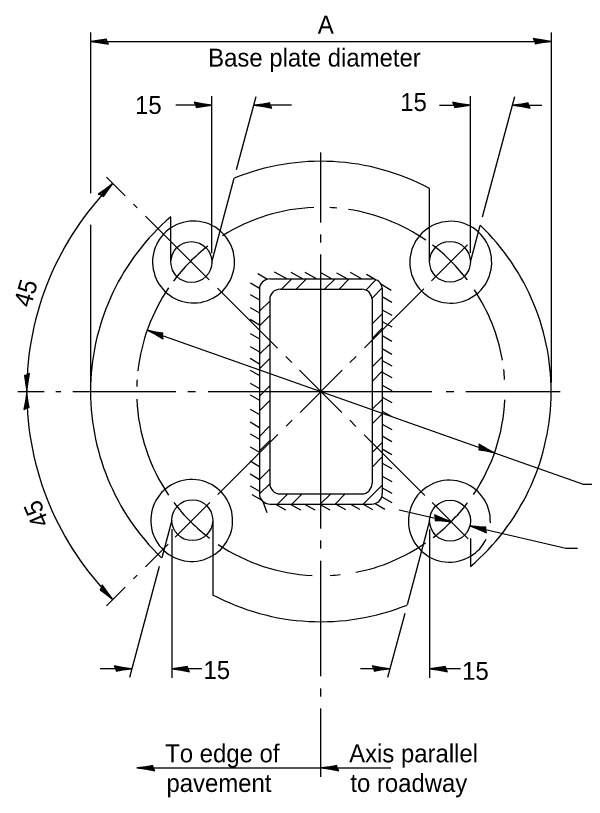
# Model space of a CAD drawing. Extents: x 1499079 to 1501883, y 1499349 to 1499789.
# Drawn here: x 1500107.7 to 1500184.1, y 1499442.9 to 1499547.9 of the extents above; entities that cross this region are included whole.
import ezdxf

# ---------------------------------------------------------------- set-up
doc = ezdxf.new("R2010")
doc.units = 0
doc.layers.add('Design_EX_Roadway Dimensions', color=7, linetype='Continuous')
doc.layers.add('Design_PR_Roadway Items', color=7, linetype='Continuous')

msp = doc.modelspace()

# ---------------------------------------------------------------- linework, layer by layer
at = {"layer": 'Design_EX_Roadway Dimensions'}
for p, q in [((1500117.8, 1499545.65), (1500117.8, 1499524.07)), ((1500179.63, 1499545.65), (1500179.63, 1499498.63)), ((1500117.8, 1499544.45), (1500179.63, 1499544.45)), ((1500134.08, 1499516.01), (1500134.08, 1499537.08)), ((1500137.4, 1499527.23), (1500140.03, 1499537.04)), ((1500168.8, 1499516.05), (1500168.8, 1499537.08)), ((1500170.42, 1499520.9), (1500174.74, 1499537.04)), ((1500134.08, 1499535.88), (1500129.25, 1499535.88)), ((1500144.76, 1499535.88), (1500139.72, 1499535.88)), ((1500164.64, 1499535.88), (1500168.8, 1499535.88)), ((1500174.43, 1499535.88), (1500178.39, 1499535.88)), ((1500148.71, 1499520.15), (1500148.71, 1499529.55)), ((1500122.42, 1499523.72), (1500119.94, 1499526.2)), ((1500124.03, 1499522.1), (1500123.57, 1499522.58)), ((1500133.72, 1499512.43), (1500125.17, 1499520.97)), ((1500117.8, 1499519.8), (1500117.8, 1499498.63)), ((1500148.71, 1499517.44), (1500148.71, 1499518.51)), ((1500163.57, 1499512.28), (1500168.4, 1499517.11)), ((1500148.71, 1499479.01), (1500148.71, 1499515.85)), ((1500142.88, 1499503.26), (1500134.83, 1499511.31)), ((1500154.56, 1499503.28), (1500162.52, 1499511.23)), ((1500125.39, 1499505.66), (1500183.95, 1499484.99)), ((1500144.83, 1499501.32), (1500144.01, 1499502.14)), ((1500152.62, 1499501.33), (1500153.44, 1499502.15)), ((1500151.54, 1499494.6), (1500145.86, 1499500.28)), ((1500145.91, 1499494.62), (1500151.58, 1499500.3)), ((1500108.03, 1499497.43), (1500111.54, 1499497.43)), ((1500113.14, 1499497.43), (1500113.81, 1499497.43)), ((1500115.42, 1499497.43), (1500129.24, 1499497.43)), ((1500130.85, 1499497.43), (1500131.89, 1499497.43)), ((1500133.56, 1499497.43), (1500163.62, 1499497.43)), ((1500165.54, 1499497.43), (1500166.57, 1499497.43)), ((1500168.19, 1499497.43), (1500180.83, 1499497.43)), ((1500144.04, 1499492.76), (1500144.86, 1499493.58)), ((1500153.4, 1499492.74), (1500152.58, 1499493.56)), ((1500134.89, 1499483.61), (1500142.93, 1499491.64)), ((1500162.67, 1499483.47), (1500154.52, 1499491.62)), ((1500183.95, 1499484.99), (1500188.64, 1499484.99)), ((1500129.14, 1499477.85), (1500133.81, 1499482.53)), ((1500168.5, 1499477.65), (1500163.64, 1499482.51)), ((1500159.21, 1499481.55), (1500166.2, 1499479.94)), ((1500128.69, 1499478.95), (1500128.69, 1499458.98)), ((1500163.31, 1499478.88), (1500163.31, 1499458.98)), ((1500168.71, 1499479.37), (1500181.58, 1499476.4)), ((1500125.17, 1499473.88), (1500128.21, 1499476.93)), ((1500148.71, 1499476.36), (1500148.71, 1499477.42)), ((1500181.58, 1499476.4), (1500183.16, 1499476.4)), ((1500148.71, 1499459.2), (1500148.71, 1499474.71)), ((1500127.02, 1499473.93), (1500123.03, 1499459.03)), ((1500123.57, 1499472.28), (1500124.03, 1499472.75)), ((1500119.94, 1499468.66), (1500122.42, 1499471.14)), ((1500159.97, 1499467.6), (1500157.67, 1499459.03)), ((1500123.34, 1499460.19), (1500119.09, 1499460.19)), ((1500132.71, 1499460.19), (1500128.69, 1499460.19)), ((1500157.98, 1499460.19), (1500154.04, 1499460.19)), ((1500167.48, 1499460.19), (1500163.31, 1499460.19)), ((1500148.71, 1499456.49), (1500148.71, 1499457.53)), ((1500148.71, 1499445.68), (1500148.71, 1499454.85)), ((1500124.01, 1499446.88), (1500148.71, 1499446.88)), ((1500148.71, 1499446.88), (1500158.1, 1499446.88))]:
    msp.add_line(p, q, dxfattribs=at)
for points in [[(1500120, 1499544.41), (1500119.92, 1499544.76), (1500118.99, 1499544.61), (1500117.8, 1499544.45), (1500119.07, 1499544.27), (1500120.2, 1499544.06), (1500119.87, 1499544.64), (1500118.6, 1499544.45), (1500120.02, 1499544.19), (1500119.81, 1499544.48), (1500119.21, 1499544.44), (1500119.79, 1499544.35)], [(1500177.42, 1499544.48), (1500177.5, 1499544.14), (1500178.43, 1499544.29), (1500179.63, 1499544.45), (1500178.35, 1499544.64), (1500177.23, 1499544.84), (1500177.55, 1499544.26), (1500178.82, 1499544.45), (1500177.4, 1499544.72), (1500177.61, 1499544.42), (1500178.21, 1499544.46), (1500177.63, 1499544.55)], [(1500131.87, 1499535.91), (1500131.95, 1499535.56), (1500132.88, 1499535.72), (1500134.08, 1499535.88), (1500132.8, 1499536.06), (1500131.68, 1499536.27), (1500132, 1499535.69), (1500133.27, 1499535.88), (1500131.85, 1499536.14), (1500132.06, 1499535.85), (1500132.66, 1499535.89), (1500132.08, 1499535.98)], [(1500141.92, 1499535.84), (1500141.85, 1499536.19), (1500140.92, 1499536.04), (1500139.72, 1499535.88), (1500141, 1499535.7), (1500142.12, 1499535.49), (1500141.8, 1499536.07), (1500140.53, 1499535.88), (1500141.94, 1499535.61), (1500141.73, 1499535.91), (1500141.14, 1499535.87), (1500141.71, 1499535.78)], [(1500166.59, 1499535.91), (1500166.67, 1499535.56), (1500167.59, 1499535.72), (1500168.8, 1499535.88), (1500167.51, 1499536.06), (1500166.4, 1499536.27), (1500166.71, 1499535.69), (1500167.99, 1499535.88), (1500166.57, 1499536.14), (1500166.78, 1499535.85), (1500167.38, 1499535.89), (1500166.8, 1499535.98)], [(1500176.64, 1499535.84), (1500176.56, 1499536.19), (1500175.63, 1499536.04), (1500174.43, 1499535.88), (1500175.71, 1499535.7), (1500176.83, 1499535.49), (1500176.51, 1499536.07), (1500175.23, 1499535.88), (1500176.66, 1499535.61), (1500176.45, 1499535.91), (1500175.85, 1499535.87), (1500176.42, 1499535.78)], [(1500119.21, 1499523.81), (1500119.51, 1499523.62), (1500120.06, 1499524.39), (1500120.79, 1499525.35), (1500119.76, 1499524.58), (1500118.82, 1499523.93), (1500119.46, 1499523.75), (1500120.22, 1499524.78), (1500119.03, 1499523.96), (1500119.39, 1499523.9), (1500119.79, 1499524.36), (1500119.31, 1499524.01)], [(1500127.46, 1499504.9), (1500127.51, 1499505.25), (1500126.57, 1499505.42), (1500125.39, 1499505.66), (1500126.54, 1499505.07), (1500127.53, 1499504.5), (1500127.42, 1499505.16), (1500126.16, 1499505.4), (1500127.4, 1499504.67), (1500127.3, 1499505.02), (1500126.73, 1499505.19), (1500127.23, 1499504.91)], [(1500109.26, 1499499.63), (1500108.92, 1499499.56), (1500109.06, 1499498.62), (1500109.22, 1499497.43), (1500109.41, 1499498.71), (1500109.61, 1499499.83), (1500109.03, 1499499.51), (1500109.22, 1499498.24), (1500109.49, 1499499.65), (1500109.19, 1499499.45), (1500109.23, 1499498.84), (1500109.33, 1499499.42)], [(1500109.19, 1499495.23), (1500109.54, 1499495.3), (1500109.39, 1499496.23), (1500109.22, 1499497.43), (1500109.04, 1499496.15), (1500108.83, 1499495.03), (1500109.41, 1499495.35), (1500109.22, 1499496.62), (1500108.96, 1499495.2), (1500109.25, 1499495.41), (1500109.22, 1499496.01), (1500109.12, 1499495.44)], [(1500169.96, 1499489.96), (1500169.92, 1499489.6), (1500170.85, 1499489.44), (1500172.03, 1499489.19), (1500170.89, 1499489.79), (1500169.9, 1499490.36), (1500170.01, 1499489.7), (1500171.27, 1499489.46), (1500170.02, 1499490.18), (1500170.13, 1499489.83), (1500170.7, 1499489.67), (1500170.19, 1499489.95)], [(1500164.06, 1499480.47), (1500164.06, 1499480.11), (1500165, 1499480.05), (1500166.2, 1499479.94), (1500165, 1499480.41), (1500163.95, 1499480.86), (1500164.13, 1499480.22), (1500165.41, 1499480.12), (1500164.09, 1499480.69), (1500164.23, 1499480.36), (1500164.82, 1499480.27), (1500164.28, 1499480.49)], [(1500170.85, 1499478.84), (1500170.86, 1499479.19), (1500169.92, 1499479.25), (1500168.71, 1499479.37), (1500169.92, 1499478.9), (1500170.96, 1499478.44), (1500170.78, 1499479.09), (1500169.5, 1499479.18), (1500170.82, 1499478.61), (1500170.68, 1499478.94), (1500170.1, 1499479.04), (1500170.63, 1499478.82)], [(1500119.26, 1499471.09), (1500119.07, 1499470.79), (1500119.83, 1499470.24), (1500120.79, 1499469.51), (1500120.01, 1499470.54), (1500119.37, 1499471.48), (1500119.18, 1499470.84), (1500120.22, 1499470.07), (1500119.4, 1499471.26), (1500119.34, 1499470.91), (1500119.79, 1499470.51), (1500119.46, 1499470.98)], [(1500121.14, 1499460.22), (1500121.21, 1499459.87), (1500122.14, 1499460.03), (1500123.34, 1499460.19), (1500122.06, 1499460.37), (1500120.94, 1499460.58), (1500121.26, 1499459.99), (1500122.54, 1499460.19), (1500121.11, 1499460.44), (1500121.33, 1499460.15), (1500121.92, 1499460.2), (1500121.35, 1499460.28)], [(1500130.9, 1499460.15), (1500130.82, 1499460.5), (1500129.89, 1499460.35), (1500128.69, 1499460.19), (1500129.97, 1499460), (1500131.09, 1499459.79), (1500130.77, 1499460.38), (1500129.5, 1499460.18), (1500130.92, 1499459.92), (1500130.71, 1499460.22), (1500130.11, 1499460.17), (1500130.68, 1499460.09)], [(1500155.78, 1499460.22), (1500155.85, 1499459.87), (1500156.78, 1499460.03), (1500157.98, 1499460.19), (1500156.7, 1499460.37), (1500155.58, 1499460.58), (1500155.9, 1499459.99), (1500157.17, 1499460.19), (1500155.76, 1499460.44), (1500155.96, 1499460.15), (1500156.56, 1499460.2), (1500155.99, 1499460.28)], [(1500165.52, 1499460.15), (1500165.44, 1499460.5), (1500164.51, 1499460.35), (1500163.31, 1499460.19), (1500164.59, 1499460), (1500165.71, 1499459.79), (1500165.39, 1499460.38), (1500164.12, 1499460.18), (1500165.54, 1499459.92), (1500165.33, 1499460.22), (1500164.73, 1499460.17), (1500165.3, 1499460.09)], [(1500126.22, 1499446.84), (1500126.14, 1499447.19), (1500125.22, 1499447.04), (1500124.01, 1499446.88), (1500125.3, 1499446.69), (1500126.41, 1499446.49), (1500126.1, 1499447.07), (1500124.82, 1499446.87), (1500126.24, 1499446.62), (1500126.03, 1499446.91), (1500125.44, 1499446.87), (1500126.01, 1499446.78)], [(1500150.92, 1499446.84), (1500150.84, 1499447.19), (1500149.91, 1499447.04), (1500148.71, 1499446.88), (1500149.99, 1499446.69), (1500151.11, 1499446.49), (1500150.79, 1499447.07), (1500149.52, 1499446.87), (1500150.94, 1499446.62), (1500150.73, 1499446.91), (1500150.13, 1499446.87), (1500150.71, 1499446.78)]]:
    msp.add_lwpolyline(points, dxfattribs=at)
for radius, start, end in [(39.49, 134.9983, 179.9991), (24.73, 92.1416, 122.2234), (24.73, 84.9931, 87.1814), (24.73, 55.3074, 81.4058), (24.73, 127.811, 143.2033), (24.73, 37.2869, 52.6716), (24.73, 145.744, 173.5807), (24.73, 9.8144, 33.4529), (24.73, 3.767, 6.8322), (24.73, 176.3921, 178.4729), (39.49, 179.9996, 225.0001), (24.73, 182.4199, 214.2525), (24.73, 326.0085, 357.442), (24.73, 217.0789, 232.8064), (24.73, 307.512, 322.7609), (24.73, 236.1758, 267.2841), (24.73, 280.9707, 304.6649), (24.73, 272.9302, 276.0189)]:
    msp.add_arc((1500148.71, 1499497.43), radius, start, end, dxfattribs=at)
at = {"layer": 'Design_PR_Roadway Items'}
for p, q in [((1500134.08, 1499514.82), (1500137.09, 1499526.07)), ((1500163.31, 1499514.95), (1500163.31, 1499524.68)), ((1500128.58, 1499514.82), (1500128.58, 1499520.88)), ((1500168.8, 1499514.84), (1500170.1, 1499519.74)), ((1500142.46, 1499513.52), (1500144.17, 1499512.54)), ((1500144.68, 1499513.46), (1500146.27, 1499512.54)), ((1500146.57, 1499513.46), (1500148.17, 1499512.54)), ((1500148.6, 1499513.46), (1500150.19, 1499512.54)), ((1500152.64, 1499513.46), (1500154.23, 1499512.54)), ((1500140.25, 1499513.27), (1500141.55, 1499512.51)), ((1500141.86, 1499512.54), (1500155.58, 1499512.54)), ((1500143.43, 1499511.17), (1500144.81, 1499512.54)), ((1500145.38, 1499511.17), (1500146.74, 1499512.53)), ((1500149.26, 1499511.23), (1500150.57, 1499512.53)), ((1500150.82, 1499513.39), (1500152.29, 1499512.54)), ((1500151.12, 1499511.15), (1500152.52, 1499512.54)), ((1500154.73, 1499511.06), (1500156.09, 1499512.42)), ((1500154.83, 1499513.18), (1500156.12, 1499512.43)), ((1500139.26, 1499512.03), (1500140.47, 1499511.33)), ((1500155.58, 1499509.97), (1500156.95, 1499511.34)), ((1500156.77, 1499511.87), (1500158.16, 1499511.06)), ((1500156.95, 1499511.33), (1500156.95, 1499483.71)), ((1500139.21, 1499510.46), (1500140.47, 1499509.73)), ((1500140.47, 1499511.15), (1500140.47, 1499483.71)), ((1500143.23, 1499511.17), (1500154.19, 1499511.17)), ((1500140.47, 1499508.2), (1500141.84, 1499509.57)), ((1500141.84, 1499509.77), (1500141.84, 1499485.08)), ((1500155.58, 1499509.77), (1500155.58, 1499485.08)), ((1500156.95, 1499510.17), (1500158.22, 1499509.44)), ((1500139.21, 1499508.72), (1500140.47, 1499507.98)), ((1500156.95, 1499508.42), (1500158.22, 1499507.69)), ((1500139.21, 1499507.13), (1500140.47, 1499506.4)), ((1500140.51, 1499506.3), (1500141.84, 1499507.63)), ((1500155.57, 1499506.49), (1500156.95, 1499507.88)), ((1500156.95, 1499506.84), (1500158.22, 1499506.11)), ((1500139.21, 1499505.23), (1500140.47, 1499504.5)), ((1500155.58, 1499504.56), (1500156.95, 1499505.93)), ((1500156.95, 1499504.94), (1500158.22, 1499504.2)), ((1500139.21, 1499503.48), (1500140.47, 1499502.75)), ((1500140.47, 1499502.43), (1500141.84, 1499503.81)), ((1500156.95, 1499503.19), (1500158.22, 1499502.46)), ((1500139.21, 1499501.9), (1500140.47, 1499501.16)), ((1500155.57, 1499500.72), (1500156.94, 1499502.09)), ((1500140.47, 1499500.49), (1500141.82, 1499501.84)), ((1500156.95, 1499501.6), (1500158.22, 1499500.88)), ((1500139.21, 1499500.31), (1500140.47, 1499499.58)), ((1500155.63, 1499498.84), (1500156.94, 1499500.15)), ((1500156.95, 1499500.03), (1500158.22, 1499499.29)), ((1500139.21, 1499498.57), (1500140.47, 1499497.84)), ((1500140.47, 1499496.8), (1500141.87, 1499498.2)), ((1500156.95, 1499498.28), (1500158.22, 1499497.55)), ((1500139.21, 1499496.98), (1500140.47, 1499496.25)), ((1500156.95, 1499496.69), (1500158.22, 1499495.96)), ((1500140.47, 1499494.85), (1500141.85, 1499496.24)), ((1500155.57, 1499495), (1500156.94, 1499496.36)), ((1500139.21, 1499495.08), (1500140.47, 1499494.35)), ((1500156.95, 1499494.79), (1500158.22, 1499494.06)), ((1500155.63, 1499493.12), (1500156.94, 1499494.43)), ((1500139.21, 1499493.34), (1500140.47, 1499492.61)), ((1500140.47, 1499491.39), (1500141.79, 1499492.71)), ((1500156.95, 1499493.05), (1500158.22, 1499492.32)), ((1500139.21, 1499491.75), (1500140.47, 1499491.02)), ((1500156.95, 1499491.46), (1500158.22, 1499490.73)), ((1500140.47, 1499489.44), (1500141.87, 1499490.84)), ((1500155.58, 1499489.23), (1500156.94, 1499490.59)), ((1500139.21, 1499490.02), (1500140.47, 1499489.28)), ((1500156.95, 1499489.72), (1500158.22, 1499488.99)), ((1500155.58, 1499487.28), (1500156.94, 1499488.65)), ((1500139.21, 1499488.11), (1500140.47, 1499487.37)), ((1500156.95, 1499487.82), (1500158.22, 1499487.09)), ((1500139.21, 1499486.37), (1500140.47, 1499485.63)), ((1500140.48, 1499485.63), (1500141.82, 1499486.97)), ((1500156.95, 1499486.07), (1500158.22, 1499485.35)), ((1500139.21, 1499484.78), (1500140.47, 1499484.05)), ((1500140.47, 1499483.68), (1500141.84, 1499485.05)), ((1500154.39, 1499482.32), (1500156.94, 1499484.86)), ((1500156.95, 1499484.49), (1500158.22, 1499483.76)), ((1500139.45, 1499483.59), (1500140.78, 1499482.83)), ((1500142.89, 1499482.32), (1500144.26, 1499483.69)), ((1500143.23, 1499483.69), (1500154.19, 1499483.69)), ((1500144.83, 1499482.32), (1500146.21, 1499483.69)), ((1500148.72, 1499482.37), (1500150.05, 1499483.69)), ((1500150.61, 1499482.32), (1500151.96, 1499483.67)), ((1500156.9, 1499483.28), (1500158.22, 1499482.51)), ((1500140.93, 1499482.65), (1500141.47, 1499481.16)), ((1500141.86, 1499482.32), (1500155.56, 1499482.32)), ((1500142.6, 1499482.32), (1500143.97, 1499481.52)), ((1500144.61, 1499482.32), (1500145.99, 1499481.52)), ((1500146.51, 1499482.32), (1500147.89, 1499481.52)), ((1500148.53, 1499482.32), (1500149.91, 1499481.52)), ((1500150.74, 1499482.32), (1500152.03, 1499481.57)), ((1500152.69, 1499482.32), (1500153.91, 1499481.61)), ((1500154.38, 1499482.32), (1500155.63, 1499481.6)), ((1500156.01, 1499482.38), (1500157.3, 1499481.63)), ((1500128.69, 1499480.15), (1500127.34, 1499475.09)), ((1500134.19, 1499480.15), (1500134.19, 1499470.14)), ((1500163.31, 1499480.08), (1500160.28, 1499468.76)), ((1500168.81, 1499477.67), (1500168.81, 1499473.93))]:
    msp.add_line(p, q, dxfattribs=at)
for centre, radius in [((1500131.33, 1499514.81), 2.75), ((1500166.05, 1499514.85), 2.74), ((1500131.44, 1499480.15), 2.75), ((1500166.06, 1499480.08), 2.75)]:
    msp.add_circle(centre, radius, dxfattribs=at)
for centre, radius, start, end in [((1500148.71, 1499497.43), 30.92, 61.8233, 112.0776), ((1500148.71, 1499497.43), 30.92, 130.6385, 226.2562), ((1500131.62, 1499514.82), 5.5, 49.4238, 123.6056), ((1500166.15, 1499514.79), 5.5, 47.5129, 121.1654), ((1500148.71, 1499497.43), 30.92, 310.5458, 46.2057), ((1500131.62, 1499514.82), 5.5, 123.6056, 49.4238), ((1500166.15, 1499514.79), 5.5, 121.1654, 47.5129), ((1500141.86, 1499511.15), 1.4, 90, 180), ((1500155.57, 1499511.15), 1.39, 7.5574, 89.6189), ((1500143.24, 1499509.77), 1.4, 90, 180), ((1500154.19, 1499509.77), 1.4, 0, 90), ((1500131.37, 1499480.11), 5.5, 300.7552, 226.7685), ((1500143.24, 1499485.08), 1.4, 180, 270), ((1500154.19, 1499485.08), 1.4, 270, 0), ((1500165.97, 1499480.02), 5.5, 357.8135, 227.0084), ((1500141.86, 1499483.71), 1.4, 180, 270), ((1500155.56, 1499483.71), 1.4, 270, 0), ((1500165.97, 1499480.02), 5.5, 301.1356, 334.1002), ((1500131.37, 1499480.11), 5.5, 226.7685, 300.7552), ((1500165.97, 1499480.02), 5.5, 227.0084, 301.1356), ((1500148.71, 1499497.43), 30.92, 241.9781, 291.9668)]:
    msp.add_arc(centre, radius, start, end, dxfattribs=at)

# ---------------------------------------------------------------- texts
at = {"layer": 'Design_EX_Roadway Dimensions'}
for s, height, p in [('A', 2.4, (1500148.3, 1499545.51)), ('Base plate diameter', 2.4002, (1500133.58, 1499541.07)), ('15', 2.4, (1500123.76, 1499534.71)), ('15', 2.4, (1500159.37, 1499535.1)), ('15', 2.4, (1500132.95, 1499458.82)), ('15', 2.4, (1500167.68, 1499458.71)), ('To edge of', 2.4, (1500127.81, 1499447.63)), ('Axis parallel', 2.4002, (1500152.51, 1499447.63)), ('pavement', 2.4, (1500127.98, 1499443.65)), ('to roadway', 2.4, (1500152.67, 1499443.65))]:
    msp.add_text(s, height=height, dxfattribs=at).set_placement(p)
for rotation, p in [(73.983, (1500109.74, 1499508.61)), (113.0377, (1500112.31, 1499479.78))]:
    msp.add_text('45', height=2.4, rotation=rotation, dxfattribs=at).set_placement(p)

doc.saveas('drawing.dxf')
